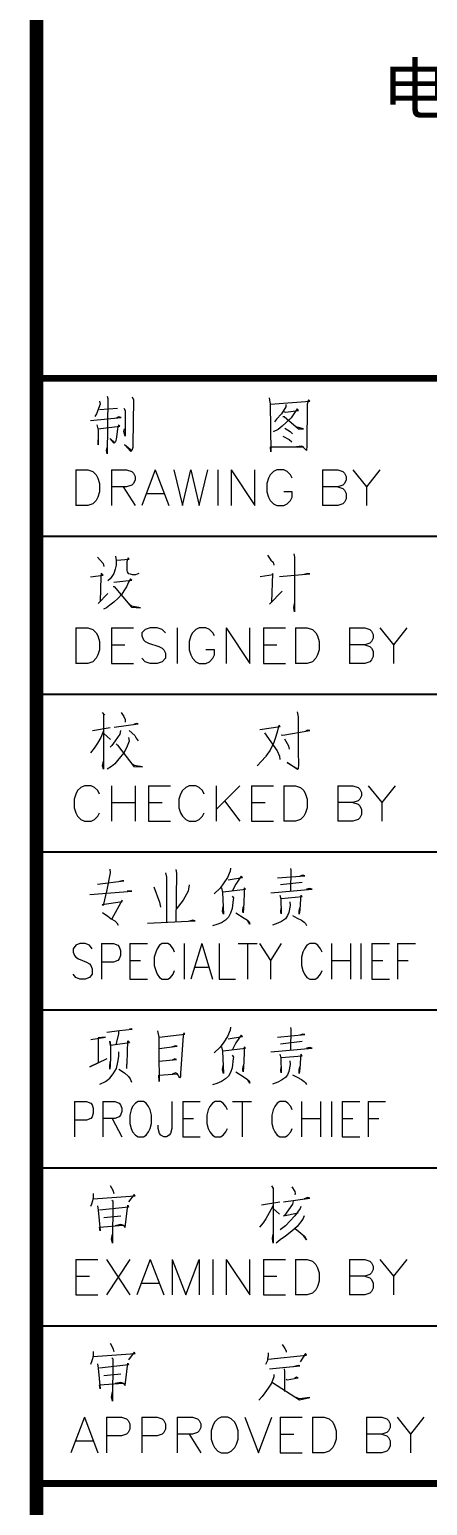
# Model space of a CAD drawing. Extents: x -809667 to 586099, y 3084146 to 3634412.
# Drawn here: x 381469.79 to 381479.84, y 3086047.43 to 3086084.72 of the extents above; entities that cross this region are included whole.
import ezdxf

# ---------------------------------------------------------------- set-up
doc = ezdxf.new("R2010")
doc.units = 0
doc.header["$LTSCALE"] = 0.5
doc.layers.get('0').update_dxf_attribs({"linetype": 'CONTINUOUS'})
doc.layers.add('PUB_TITLE', color=4, linetype='CONTINUOUS')
doc.styles.add('-宋体', font='', dxfattribs={"width": 0.6})
doc.styles.get('-宋体').set_extended_font_data('NSimSun')

# ---------------------------------------------------------------- blocks, each defined once
blk = doc.blocks.new('TQ11')
at = {"layer": 'PUB_TITLE'}
for p, q in [((1252310, -1149991), (1260886, -1149991)), ((1252310, -1151135), (1260886, -1151135)), ((1252310, -1152278), (1260886, -1152278)), ((1252310, -1153422), (1260886, -1153422)), ((1252310, -1154565), (1260886, -1154565)), ((1252310, -1155709), (1260886, -1155709)), ((1252310, -1155709), (1260886, -1155709)), ((1252310, -1156852), (1260886, -1156852))]:
    blk.add_line(p, q, dxfattribs=at)
for points, const_width in [([(1252310, -1083954), (1252310, -1166000)], 100), ([(1252310, -1148848), (1252310, -1166000)], 100), ([(1252310, -1148848), (1260886, -1148848)], 50), ([(1252310, -1156852), (1260886, -1156852)], 50)]:
    blk.add_lwpolyline(points, dxfattribs=dict(at, const_width=const_width))
blk.add_lwpolyline([(1252310, -1166000), (1260886, -1166000), (1260886, -1083954), (1252310, -1083954)], close=True, dxfattribs=at)
blk.add_lwpolyline([(1252310, -1148848), (1252310, -1166000), (1260886, -1166000), (1260886, -1148848)], dxfattribs=at)
at = {"layer": 'PUB_TITLE', "color": 140, "lineweight": 0}
for points in [[(1252823, -1148977), (1252827, -1148993), (1252823, -1149395), (1252817, -1149371), (1252823, -1149348)], [(1253004, -1148983), (1253012, -1149003), (1253008, -1149328), (1253008, -1149348), (1253004, -1149364), (1253002, -1149371), (1252994, -1149379), (1252948, -1149328), (1253002, -1149371)], [(1252768, -1149013), (1252772, -1149034), (1252746, -1149104), (1252732, -1149124)], [(1252768, -1149074), (1252897, -1149064)], [(1252944, -1149064), (1252952, -1149080), (1252952, -1149268), (1252944, -1149233), (1252948, -1149213)], [(1253995, -1148989), (1254003, -1149034), (1254009, -1149381), (1254005, -1149344), (1254245, -1149344), (1254229, -1149340), (1254195, -1149344)], [(1254005, -1149034), (1254290, -1149013), (1254280, -1149003), (1254272, -1149034), (1254270, -1149338), (1254266, -1149371), (1254241, -1149344)], [(1254100, -1149088), (1254114, -1149092), (1254209, -1149080), (1254199, -1149070), (1254155, -1149134), (1254120, -1149169), (1254090, -1149195), (1254060, -1149219), (1254026, -1149235)], [(1254116, -1149038), (1254116, -1149054), (1254086, -1149104), (1254050, -1149144), (1254034, -1149163)], [(1252702, -1149153), (1252924, -1149132), (1252922, -1149132), (1252908, -1149128), (1252891, -1149134)], [(1252748, -1149185), (1252756, -1149223), (1252756, -1149229), (1252758, -1149330), (1252756, -1149310), (1252758, -1149294)], [(1252758, -1149215), (1252914, -1149195), (1252904, -1149185), (1252897, -1149213), (1252893, -1149255), (1252887, -1149288), (1252883, -1149308), (1252873, -1149318), (1252843, -1149284), (1252877, -1149314)], [(1254094, -1149124), (1254104, -1149124), (1254209, -1149213), (1254245, -1149213), (1254209, -1149205), (1254191, -1149199)], [(1254096, -1149268), (1254141, -1149290), (1254161, -1149308)], [(1254110, -1149209), (1254147, -1149233), (1254165, -1149249)], [(1252595, -1149510), (1252595, -1149768)], [(1252595, -1149510), (1252682, -1149510), (1252718, -1149524), (1252742, -1149548), (1252754, -1149572), (1252766, -1149609), (1252766, -1149669), (1252754, -1149708), (1252742, -1149732), (1252718, -1149756), (1252682, -1149768), (1252595, -1149768)], [(1252853, -1149510), (1252853, -1149768)], [(1252853, -1149510), (1252962, -1149510), (1253000, -1149524), (1253012, -1149536), (1253025, -1149560), (1253025, -1149584), (1253012, -1149609), (1253000, -1149621), (1252962, -1149633), (1252853, -1149633)], [(1253170, -1149510), (1253073, -1149768)], [(1253170, -1149510), (1253269, -1149768)], [(1253305, -1149510), (1253368, -1149768), (1253428, -1149510), (1253489, -1149768), (1253551, -1149510)], [(1253624, -1149510), (1253624, -1149768)], [(1253721, -1149510), (1253721, -1149768)], [(1253721, -1149510), (1253892, -1149768), (1253892, -1149510)], [(1254163, -1149572), (1254151, -1149548), (1254126, -1149524), (1254102, -1149510), (1254052, -1149510), (1254028, -1149524), (1254003, -1149548), (1253991, -1149572), (1253979, -1149609), (1253979, -1149669), (1253991, -1149708), (1254003, -1149732), (1254028, -1149756), (1254052, -1149768), (1254102, -1149768), (1254126, -1149756), (1254151, -1149732), (1254163, -1149708), (1254163, -1149669), (1254102, -1149669)], [(1254383, -1149510), (1254383, -1149768)], [(1254383, -1149510), (1254494, -1149510), (1254530, -1149524), (1254542, -1149536), (1254554, -1149560), (1254554, -1149584), (1254542, -1149609), (1254530, -1149621), (1254494, -1149633), (1254383, -1149633)], [(1254603, -1149510), (1254702, -1149633), (1254702, -1149768)], [(1254798, -1149510), (1254702, -1149633)], [(1252938, -1149633), (1253025, -1149768)], [(1253109, -1149681), (1253232, -1149681)], [(1254494, -1149633), (1254530, -1149645), (1254542, -1149657), (1254554, -1149681), (1254554, -1149720), (1254542, -1149744), (1254530, -1149756), (1254494, -1149768), (1254383, -1149768)], [(1252752, -1150143), (1252793, -1150190), (1252799, -1150210)], [(1252883, -1150137), (1252887, -1150168), (1252887, -1150200), (1252881, -1150230), (1252871, -1150262), (1252857, -1150283), (1252843, -1150299), (1252827, -1150315)], [(1252891, -1150164), (1252982, -1150158), (1252974, -1150147), (1252964, -1150174), (1252964, -1150198), (1252964, -1150218), (1252964, -1150240), (1252968, -1150250), (1252974, -1150262), (1252988, -1150264), (1253004, -1150269), (1253029, -1150269), (1253043, -1150264), (1253053, -1150258)], [(1253983, -1150129), (1254009, -1150164), (1254024, -1150180), (1254030, -1150200)], [(1254175, -1150119), (1254179, -1150143), (1254179, -1150539), (1254175, -1150511), (1254179, -1150478)], [(1252702, -1150285), (1252793, -1150273), (1252778, -1150258), (1252776, -1150285), (1252772, -1150464), (1252756, -1150478), (1252827, -1150406)], [(1253931, -1150283), (1254026, -1150269), (1254019, -1150262), (1254013, -1150470), (1253999, -1150484), (1254090, -1150390)], [(1254070, -1150283), (1254290, -1150264), (1254276, -1150262), (1254250, -1150269)], [(1252871, -1150325), (1253002, -1150309), (1252992, -1150299), (1252978, -1150325), (1252962, -1150359), (1252944, -1150386), (1252928, -1150410), (1252902, -1150440), (1252871, -1150468), (1252841, -1150490), (1252817, -1150509), (1252797, -1150519)], [(1252867, -1150355), (1252873, -1150355), (1252998, -1150505), (1253063, -1150509), (1252998, -1150499), (1252982, -1150484)], [(1252595, -1150654), (1252595, -1150912)], [(1252595, -1150654), (1252682, -1150654), (1252718, -1150666), (1252742, -1150690), (1252754, -1150714), (1252766, -1150753), (1252766, -1150813), (1252754, -1150850), (1252742, -1150874), (1252718, -1150900), (1252682, -1150912), (1252595, -1150912)], [(1252853, -1150654), (1252853, -1150912)], [(1252853, -1150654), (1253012, -1150654)], [(1253245, -1150690), (1253220, -1150666), (1253184, -1150654), (1253134, -1150654), (1253097, -1150666), (1253073, -1150690), (1253073, -1150714), (1253085, -1150741), (1253097, -1150753), (1253121, -1150765), (1253196, -1150789), (1253220, -1150801), (1253232, -1150813), (1253245, -1150838), (1253245, -1150874), (1253220, -1150900), (1253184, -1150912), (1253134, -1150912), (1253097, -1150900), (1253073, -1150874)], [(1253329, -1150654), (1253329, -1150912)], [(1253600, -1150714), (1253588, -1150690), (1253563, -1150666), (1253537, -1150654), (1253489, -1150654), (1253465, -1150666), (1253440, -1150690), (1253428, -1150714), (1253416, -1150753), (1253416, -1150813), (1253428, -1150850), (1253440, -1150874), (1253465, -1150900), (1253489, -1150912), (1253537, -1150912), (1253563, -1150900), (1253588, -1150874), (1253600, -1150850), (1253600, -1150813), (1253537, -1150813)], [(1253684, -1150654), (1253684, -1150912)], [(1253684, -1150654), (1253856, -1150912), (1253856, -1150654)], [(1253955, -1150654), (1253955, -1150912)], [(1253955, -1150654), (1254114, -1150654)], [(1254187, -1150654), (1254187, -1150912)], [(1254187, -1150654), (1254272, -1150654), (1254310, -1150666), (1254334, -1150690), (1254346, -1150714), (1254358, -1150753), (1254358, -1150813), (1254346, -1150850), (1254334, -1150874), (1254310, -1150900), (1254272, -1150912), (1254187, -1150912)], [(1254578, -1150654), (1254578, -1150912)], [(1254578, -1150654), (1254689, -1150654), (1254726, -1150666), (1254738, -1150678), (1254750, -1150702), (1254750, -1150729), (1254738, -1150753), (1254726, -1150765), (1254689, -1150777), (1254578, -1150777)], [(1254798, -1150654), (1254897, -1150777), (1254897, -1150912)], [(1254994, -1150654), (1254897, -1150777)], [(1252853, -1150777), (1252950, -1150777)], [(1253955, -1150777), (1254052, -1150777)], [(1254689, -1150777), (1254726, -1150789), (1254738, -1150801), (1254750, -1150825), (1254750, -1150862), (1254738, -1150886), (1254726, -1150900), (1254689, -1150912), (1254578, -1150912)], [(1252853, -1150912), (1253012, -1150912)], [(1253955, -1150912), (1254114, -1150912)], [(1252786, -1151267), (1252803, -1151288), (1252797, -1151280), (1252797, -1151679), (1252788, -1151655), (1252797, -1151621)], [(1252924, -1151267), (1252944, -1151298), (1252952, -1151318), (1252952, -1151338)], [(1254199, -1151263), (1254205, -1151300), (1254205, -1151550), (1254205, -1151556), (1254209, -1151641), (1254205, -1151675), (1254201, -1151681), (1254126, -1151629), (1254201, -1151675)], [(1252797, -1151401), (1252776, -1151449), (1252752, -1151489), (1252728, -1151526), (1252702, -1151560)], [(1252843, -1151378), (1252716, -1151401)], [(1252799, -1151419), (1252847, -1151463)], [(1252918, -1151399), (1252914, -1151425), (1252881, -1151473), (1252857, -1151506), (1252843, -1151520)], [(1252873, -1151374), (1253047, -1151350), (1253033, -1151348), (1253015, -1151354)], [(1252982, -1151399), (1253023, -1151435), (1253033, -1151453), (1253047, -1151473)], [(1253929, -1151391), (1254076, -1151370), (1254066, -1151360), (1254056, -1151401), (1254044, -1151443), (1254030, -1151485), (1254003, -1151540), (1253973, -1151584), (1253969, -1151590), (1253941, -1151621), (1253908, -1151655)], [(1253963, -1151415), (1254054, -1151546), (1254070, -1151584), (1254074, -1151608)], [(1254084, -1151429), (1254094, -1151433), (1254290, -1151399), (1254276, -1151395), (1254262, -1151401)], [(1252978, -1151449), (1252982, -1151475), (1252962, -1151524), (1252942, -1151560), (1252918, -1151590), (1252897, -1151615), (1252877, -1151639), (1252853, -1151659), (1252823, -1151679)], [(1252887, -1151495), (1252897, -1151504), (1253015, -1151659), (1253079, -1151661), (1253019, -1151651), (1253002, -1151639)], [(1254106, -1151459), (1254137, -1151510), (1254141, -1151534)], [(1252766, -1151859), (1252754, -1151834), (1252730, -1151810), (1252706, -1151798), (1252657, -1151798), (1252631, -1151810), (1252607, -1151834), (1252595, -1151859), (1252583, -1151895), (1252583, -1151958), (1252595, -1151994), (1252607, -1152018), (1252631, -1152042), (1252657, -1152054), (1252706, -1152054), (1252730, -1152042), (1252754, -1152018), (1252766, -1151994)], [(1252853, -1151798), (1252853, -1152054)], [(1253025, -1151798), (1253025, -1152054)], [(1253121, -1151798), (1253121, -1152054)], [(1253121, -1151798), (1253281, -1151798)], [(1253525, -1151859), (1253513, -1151834), (1253489, -1151810), (1253465, -1151798), (1253416, -1151798), (1253392, -1151810), (1253368, -1151834), (1253354, -1151859), (1253341, -1151895), (1253341, -1151958), (1253354, -1151994), (1253368, -1152018), (1253392, -1152042), (1253416, -1152054), (1253465, -1152054), (1253489, -1152042), (1253513, -1152018), (1253525, -1151994)], [(1253612, -1151798), (1253612, -1152054)], [(1253783, -1151798), (1253612, -1151970)], [(1253868, -1151798), (1253868, -1152054)], [(1253868, -1151798), (1254028, -1151798)], [(1254102, -1151798), (1254102, -1152054)], [(1254102, -1151798), (1254187, -1151798), (1254223, -1151810), (1254247, -1151834), (1254260, -1151859), (1254272, -1151895), (1254272, -1151958), (1254260, -1151994), (1254247, -1152018), (1254223, -1152042), (1254187, -1152054), (1254102, -1152054)], [(1254494, -1151798), (1254494, -1152054)], [(1254494, -1151798), (1254603, -1151798), (1254641, -1151810), (1254653, -1151822), (1254665, -1151847), (1254665, -1151871), (1254653, -1151895), (1254641, -1151907), (1254603, -1151919), (1254494, -1151919)], [(1254714, -1151798), (1254811, -1151919), (1254811, -1152054)], [(1254909, -1151798), (1254811, -1151919)], [(1252853, -1151919), (1253025, -1151919)], [(1253121, -1151919), (1253220, -1151919)], [(1253672, -1151907), (1253783, -1152054)], [(1253868, -1151919), (1253967, -1151919)], [(1254603, -1151919), (1254641, -1151931), (1254653, -1151945), (1254665, -1151970), (1254665, -1152006), (1254653, -1152030), (1254641, -1152042), (1254603, -1152054), (1254494, -1152054)], [(1253121, -1152054), (1253281, -1152054)], [(1253868, -1152054), (1254028, -1152054)], [(1252841, -1152402), (1252845, -1152430), (1252819, -1152553), (1252793, -1152666), (1252786, -1152658), (1252932, -1152636), (1252930, -1152626), (1252857, -1152761)], [(1253717, -1152395), (1253713, -1152416), (1253693, -1152462), (1253668, -1152502), (1253640, -1152541), (1253598, -1152581)], [(1254151, -1152397), (1254153, -1152410), (1254151, -1152557)], [(1252752, -1152510), (1252944, -1152486), (1252932, -1152486), (1252912, -1152492)], [(1253245, -1152430), (1253251, -1152460), (1253251, -1152787)], [(1253319, -1152406), (1253325, -1152432), (1253319, -1152783)], [(1253699, -1152480), (1253802, -1152462), (1253793, -1152452), (1253755, -1152510), (1253731, -1152557)], [(1254056, -1152466), (1254254, -1152450), (1254241, -1152446), (1254217, -1152452)], [(1254235, -1152500), (1254078, -1152517)], [(1252698, -1152585), (1253002, -1152563), (1252986, -1152561), (1252968, -1152563)], [(1253160, -1152531), (1253202, -1152642), (1253208, -1152678)], [(1253416, -1152517), (1253410, -1152561), (1253372, -1152626), (1253323, -1152692)], [(1253729, -1152597), (1253737, -1152611), (1253735, -1152621), (1253729, -1152688), (1253717, -1152722), (1253701, -1152749), (1253680, -1152771), (1253650, -1152791), (1253616, -1152803), (1253586, -1152813)], [(1253650, -1152537), (1253658, -1152571), (1253664, -1152728), (1253658, -1152706), (1253662, -1152672)], [(1253662, -1152567), (1253824, -1152547), (1253814, -1152537), (1253814, -1152573), (1253812, -1152646), (1253808, -1152718), (1253806, -1152706), (1253808, -1152676)], [(1254009, -1152573), (1254308, -1152547), (1254290, -1152543), (1254266, -1152547)], [(1254074, -1152591), (1254080, -1152617), (1254084, -1152726), (1254080, -1152708), (1254084, -1152686)], [(1254084, -1152615), (1254235, -1152601), (1254225, -1152591), (1254223, -1152617), (1254219, -1152696), (1254213, -1152728), (1254213, -1152706), (1254219, -1152682)], [(1252788, -1152716), (1252827, -1152743), (1252851, -1152761), (1252877, -1152777), (1252893, -1152791), (1252902, -1152807)], [(1253755, -1152718), (1253814, -1152757), (1253838, -1152773), (1253850, -1152783), (1253856, -1152801), (1253842, -1152777)], [(1254145, -1152638), (1254147, -1152666), (1254139, -1152716), (1254128, -1152739), (1254114, -1152761), (1254086, -1152781), (1254058, -1152793), (1254019, -1152807)], [(1253115, -1152793), (1253460, -1152777), (1253444, -1152773), (1253410, -1152781)], [(1254165, -1152739), (1254199, -1152757), (1254229, -1152773), (1254250, -1152787), (1254260, -1152797), (1254266, -1152811)], [(1252714, -1152979), (1252694, -1152952), (1252663, -1152940), (1252625, -1152940), (1252595, -1152952), (1252577, -1152979), (1252577, -1153003), (1252585, -1153027), (1252595, -1153039), (1252615, -1153051), (1252673, -1153076), (1252694, -1153088), (1252704, -1153100), (1252714, -1153124), (1252714, -1153162), (1252694, -1153187), (1252663, -1153199), (1252625, -1153199), (1252595, -1153187), (1252577, -1153162)], [(1252782, -1152940), (1252782, -1153199)], [(1252782, -1152940), (1252869, -1152940), (1252899, -1152952), (1252910, -1152965), (1252918, -1152991), (1252918, -1153027), (1252910, -1153051), (1252899, -1153063), (1252869, -1153076), (1252782, -1153076)], [(1252986, -1152940), (1252986, -1153199)], [(1252986, -1152940), (1253115, -1152940)], [(1253311, -1153003), (1253301, -1152979), (1253281, -1152952), (1253261, -1152940), (1253222, -1152940), (1253202, -1152952), (1253184, -1152979), (1253174, -1153003), (1253164, -1153039), (1253164, -1153100), (1253174, -1153136), (1253184, -1153162), (1253202, -1153187), (1253222, -1153199), (1253261, -1153199), (1253281, -1153187), (1253301, -1153162), (1253311, -1153136)], [(1253380, -1152940), (1253380, -1153199)], [(1253507, -1152940), (1253428, -1153199)], [(1253507, -1152940), (1253586, -1153199)], [(1253634, -1152940), (1253634, -1153199), (1253751, -1153199)], [(1253771, -1152940), (1253908, -1152940)], [(1253840, -1152940), (1253840, -1153199)], [(1253927, -1152940), (1254005, -1153063), (1254005, -1153199)], [(1254084, -1152940), (1254005, -1153063)], [(1254379, -1153003), (1254369, -1152979), (1254348, -1152952), (1254328, -1152940), (1254290, -1152940), (1254270, -1152952), (1254252, -1152979), (1254241, -1153003), (1254231, -1153039), (1254231, -1153100), (1254241, -1153136), (1254252, -1153162), (1254270, -1153187), (1254290, -1153199), (1254328, -1153199), (1254348, -1153187), (1254369, -1153162), (1254379, -1153136)], [(1254447, -1152940), (1254447, -1153199)], [(1254585, -1152940), (1254585, -1153199)], [(1254661, -1152940), (1254661, -1153199)], [(1254740, -1152940), (1254740, -1153199)], [(1254740, -1152940), (1254867, -1152940)], [(1254926, -1152940), (1254926, -1153199)], [(1254926, -1152940), (1255055, -1152940)], [(1252986, -1153063), (1253065, -1153063)], [(1253456, -1153112), (1253555, -1153112)], [(1254447, -1153063), (1254585, -1153063)], [(1254740, -1153063), (1254819, -1153063)], [(1254926, -1153063), (1255004, -1153063)], [(1252986, -1153199), (1253115, -1153199)], [(1254740, -1153199), (1254867, -1153199)], [(1252819, -1153584), (1252912, -1153570), (1253004, -1153560), (1252998, -1153558), (1252984, -1153560)], [(1252887, -1153671), (1252908, -1153598), (1252908, -1153574)], [(1253186, -1153574), (1253196, -1153618), (1253196, -1153784), (1253198, -1153895), (1253198, -1153939), (1253196, -1153895), (1253331, -1153885), (1253317, -1153877), (1253293, -1153887)], [(1253717, -1153546), (1253713, -1153568), (1253693, -1153614), (1253668, -1153655), (1253640, -1153691), (1253598, -1153733)], [(1254151, -1153550), (1254153, -1153560), (1254151, -1153709)], [(1252704, -1153635), (1252811, -1153618), (1252758, -1153624), (1252756, -1153806), (1252698, -1153834), (1252823, -1153774)], [(1252966, -1153846), (1252966, -1153816), (1252968, -1153810), (1252972, -1153645), (1252984, -1153659), (1252847, -1153679), (1252841, -1153649), (1252847, -1153675), (1252847, -1153764), (1252845, -1153826), (1252841, -1153850), (1252841, -1153834), (1252845, -1153796)], [(1253198, -1153618), (1253386, -1153598), (1253378, -1153588), (1253374, -1153608), (1253354, -1153881), (1253354, -1153905), (1253349, -1153915), (1253329, -1153881)], [(1253198, -1153701), (1253329, -1153685), (1253317, -1153681), (1253289, -1153691)], [(1253699, -1153630), (1253802, -1153614), (1253793, -1153604), (1253755, -1153661), (1253731, -1153709)], [(1254056, -1153618), (1254254, -1153600), (1254241, -1153598), (1254217, -1153604)], [(1254235, -1153651), (1254078, -1153669)], [(1252770, -1153959), (1252811, -1153939), (1252841, -1153915), (1252865, -1153885), (1252889, -1153846), (1252899, -1153800), (1252906, -1153760), (1252906, -1153725)], [(1253198, -1153794), (1253325, -1153780), (1253313, -1153776), (1253293, -1153786)], [(1253729, -1153750), (1253737, -1153764), (1253735, -1153774), (1253729, -1153840), (1253717, -1153875), (1253701, -1153901), (1253680, -1153921), (1253650, -1153941), (1253616, -1153955), (1253586, -1153965)], [(1253650, -1153689), (1253658, -1153721), (1253664, -1153881), (1253658, -1153856), (1253662, -1153824)], [(1253662, -1153719), (1253824, -1153699), (1253814, -1153689), (1253814, -1153725), (1253812, -1153796), (1253808, -1153871), (1253806, -1153856), (1253808, -1153826)], [(1254009, -1153725), (1254308, -1153699), (1254290, -1153695), (1254266, -1153699)], [(1254145, -1153790), (1254147, -1153816), (1254139, -1153867), (1254128, -1153891), (1254114, -1153911), (1254086, -1153931), (1254058, -1153945), (1254019, -1153959)], [(1254074, -1153743), (1254080, -1153770), (1254084, -1153877), (1254080, -1153861), (1254084, -1153836)], [(1254084, -1153766), (1254235, -1153754), (1254225, -1153743), (1254223, -1153770), (1254219, -1153846), (1254213, -1153881), (1254213, -1153856), (1254219, -1153834)], [(1252908, -1153850), (1252948, -1153877), (1252978, -1153905), (1252990, -1153921), (1252998, -1153945)], [(1253755, -1153871), (1253814, -1153909), (1253838, -1153925), (1253850, -1153935), (1253856, -1153951), (1253842, -1153929)], [(1254165, -1153891), (1254199, -1153909), (1254229, -1153925), (1254250, -1153939), (1254260, -1153949), (1254266, -1153961)], [(1252585, -1154085), (1252585, -1154341)], [(1252585, -1154085), (1252673, -1154085), (1252704, -1154097), (1252714, -1154109), (1252722, -1154133), (1252722, -1154169), (1252714, -1154196), (1252704, -1154208), (1252673, -1154220), (1252585, -1154220)], [(1252791, -1154085), (1252791, -1154341)], [(1252791, -1154085), (1252879, -1154085), (1252910, -1154097), (1252918, -1154109), (1252928, -1154133), (1252928, -1154157), (1252918, -1154183), (1252910, -1154196), (1252879, -1154208), (1252791, -1154208)], [(1253291, -1154085), (1253291, -1154280), (1253281, -1154317), (1253271, -1154329), (1253251, -1154341), (1253232, -1154341), (1253212, -1154329), (1253202, -1154317), (1253192, -1154280), (1253192, -1154256)], [(1253370, -1154085), (1253370, -1154341)], [(1253370, -1154085), (1253497, -1154085)], [(1253693, -1154145), (1253682, -1154121), (1253662, -1154097), (1253644, -1154085), (1253604, -1154085), (1253586, -1154097), (1253565, -1154121), (1253555, -1154145), (1253545, -1154183), (1253545, -1154244), (1253555, -1154280), (1253565, -1154304), (1253586, -1154329), (1253604, -1154341), (1253644, -1154341), (1253662, -1154329), (1253682, -1154304), (1253693, -1154280)], [(1253731, -1154085), (1253868, -1154085)], [(1253800, -1154085), (1253800, -1154341)], [(1254163, -1154145), (1254153, -1154121), (1254132, -1154097), (1254114, -1154085), (1254074, -1154085), (1254054, -1154097), (1254036, -1154121), (1254026, -1154145), (1254015, -1154183), (1254015, -1154244), (1254026, -1154280), (1254036, -1154304), (1254054, -1154329), (1254074, -1154341), (1254114, -1154341), (1254132, -1154329), (1254153, -1154304), (1254163, -1154280)], [(1254231, -1154085), (1254231, -1154341)], [(1254369, -1154085), (1254369, -1154341)], [(1254447, -1154085), (1254447, -1154341)], [(1254524, -1154085), (1254524, -1154341)], [(1254524, -1154085), (1254653, -1154085)], [(1254712, -1154085), (1254712, -1154341)], [(1254712, -1154085), (1254839, -1154085)], [(1252859, -1154208), (1252928, -1154341)], [(1253370, -1154208), (1253448, -1154208)], [(1254231, -1154208), (1254369, -1154208)], [(1254524, -1154208), (1254603, -1154208)], [(1254712, -1154208), (1254790, -1154208)], [(1253370, -1154341), (1253497, -1154341)], [(1254524, -1154341), (1254653, -1154341)], [(1252722, -1154750), (1252722, -1154781), (1252716, -1154805), (1252708, -1154829), (1252702, -1154845)], [(1252843, -1154694), (1252863, -1154726), (1252871, -1154750)], [(1254013, -1154696), (1254026, -1154714), (1254024, -1154710), (1254024, -1155110), (1254019, -1155077), (1254024, -1155045)], [(1254159, -1154704), (1254181, -1154736), (1254185, -1154750), (1254181, -1154761)], [(1252722, -1154789), (1253025, -1154769), (1253019, -1154759), (1252978, -1154811)], [(1252752, -1154841), (1252758, -1154872), (1252772, -1155021), (1252768, -1154995), (1252938, -1154981), (1252918, -1154976), (1252881, -1154985)], [(1252938, -1154981), (1252952, -1154997), (1252972, -1154835), (1252978, -1154849), (1252766, -1154872)], [(1252857, -1154799), (1252863, -1154805), (1252861, -1155112), (1252853, -1155081), (1252861, -1155045)], [(1254026, -1154839), (1253995, -1154892), (1253973, -1154934), (1253953, -1154964), (1253925, -1154995)], [(1254074, -1154815), (1253941, -1154835)], [(1254026, -1154861), (1254070, -1154902)], [(1254225, -1154845), (1254221, -1154861), (1254181, -1154912), (1254179, -1154916), (1254147, -1154950), (1254114, -1154985), (1254076, -1155015)], [(1254100, -1154811), (1254290, -1154785), (1254276, -1154781), (1254250, -1154791)], [(1254169, -1154809), (1254165, -1154829), (1254106, -1154910), (1254100, -1154912), (1254205, -1154890)], [(1252799, -1154926), (1252922, -1154912)], [(1254250, -1154912), (1254239, -1154936), (1254199, -1154991), (1254159, -1155025), (1254114, -1155061), (1254076, -1155087), (1254046, -1155110)], [(1254185, -1155005), (1254252, -1155061), (1254266, -1155087), (1254245, -1155055)], [(1252595, -1155229), (1252595, -1155485)], [(1252595, -1155229), (1252754, -1155229)], [(1252817, -1155229), (1252986, -1155485)], [(1252986, -1155229), (1252817, -1155485)], [(1253134, -1155229), (1253037, -1155485)], [(1253134, -1155229), (1253232, -1155485)], [(1253293, -1155229), (1253293, -1155485)], [(1253293, -1155229), (1253392, -1155485), (1253489, -1155229), (1253489, -1155485)], [(1253588, -1155229), (1253588, -1155485)], [(1253684, -1155229), (1253684, -1155485)], [(1253684, -1155229), (1253856, -1155485), (1253856, -1155229)], [(1253955, -1155229), (1253955, -1155485)], [(1253955, -1155229), (1254114, -1155229)], [(1254187, -1155229), (1254187, -1155485)], [(1254187, -1155229), (1254272, -1155229), (1254310, -1155241), (1254334, -1155265), (1254346, -1155289), (1254358, -1155326), (1254358, -1155386), (1254346, -1155424), (1254334, -1155449), (1254310, -1155473), (1254272, -1155485), (1254187, -1155485)], [(1254578, -1155229), (1254578, -1155485)], [(1254578, -1155229), (1254689, -1155229), (1254726, -1155241), (1254738, -1155253), (1254750, -1155277), (1254750, -1155301), (1254738, -1155326), (1254726, -1155338), (1254689, -1155350), (1254578, -1155350)], [(1254798, -1155229), (1254897, -1155350), (1254897, -1155485)], [(1254994, -1155229), (1254897, -1155350)], [(1252595, -1155350), (1252694, -1155350)], [(1253955, -1155350), (1254052, -1155350)], [(1254689, -1155350), (1254726, -1155362), (1254738, -1155374), (1254750, -1155400), (1254750, -1155437), (1254738, -1155461), (1254726, -1155473), (1254689, -1155485), (1254578, -1155485)], [(1252595, -1155485), (1252754, -1155485)], [(1253073, -1155400), (1253196, -1155400)], [(1253955, -1155485), (1254114, -1155485)], [(1252722, -1155895), (1252722, -1155925), (1252716, -1155949), (1252708, -1155971), (1252702, -1155990)], [(1252722, -1155931), (1253025, -1155911), (1253019, -1155901), (1252978, -1155955)], [(1252843, -1155836), (1252863, -1155870), (1252871, -1155895)], [(1253989, -1155905), (1253989, -1155929), (1253985, -1155945), (1253983, -1155961), (1253975, -1155979), (1253969, -1155990)], [(1253989, -1155951), (1254266, -1155921), (1254260, -1155911), (1254221, -1155971)], [(1254090, -1155844), (1254110, -1155874), (1254120, -1155891), (1254120, -1155901)], [(1252752, -1155985), (1252758, -1156016), (1252772, -1156165), (1252768, -1156137), (1252938, -1156125), (1252918, -1156121), (1252881, -1156127)], [(1252938, -1156125), (1252952, -1156141), (1252972, -1155979), (1252978, -1155992), (1252766, -1156016)], [(1252857, -1155941), (1252863, -1155949), (1252861, -1156256), (1252853, -1156226), (1252861, -1156187)], [(1253999, -1156020), (1254219, -1156000), (1254205, -1155996), (1254171, -1156006)], [(1254104, -1156022), (1254106, -1156040), (1254106, -1156185)], [(1252799, -1156070), (1252922, -1156056)], [(1254030, -1156062), (1254030, -1156080), (1254013, -1156125), (1253989, -1156161), (1253965, -1156195), (1253945, -1156222), (1253921, -1156248)], [(1254015, -1156125), (1254019, -1156121), (1254215, -1156246), (1254290, -1156228), (1254215, -1156238), (1254191, -1156228)], [(1254120, -1156096), (1254126, -1156100), (1254205, -1156086), (1254195, -1156082), (1254179, -1156090)], [(1252657, -1156371), (1252558, -1156629)], [(1252657, -1156371), (1252754, -1156629)], [(1252817, -1156371), (1252817, -1156629)], [(1252817, -1156371), (1252926, -1156371), (1252962, -1156383), (1252974, -1156395), (1252986, -1156419), (1252986, -1156458), (1252974, -1156482), (1252962, -1156494), (1252926, -1156506), (1252817, -1156506)], [(1253073, -1156371), (1253073, -1156629)], [(1253073, -1156371), (1253184, -1156371), (1253220, -1156383), (1253232, -1156395), (1253245, -1156419), (1253245, -1156458), (1253232, -1156482), (1253220, -1156494), (1253184, -1156506), (1253073, -1156506)], [(1253329, -1156371), (1253329, -1156629)], [(1253329, -1156371), (1253440, -1156371), (1253477, -1156383), (1253489, -1156395), (1253501, -1156419), (1253501, -1156446), (1253489, -1156470), (1253477, -1156482), (1253440, -1156494), (1253329, -1156494)], [(1253820, -1156371), (1253919, -1156629), (1254015, -1156371)], [(1254076, -1156371), (1254076, -1156629)], [(1254076, -1156371), (1254235, -1156371)], [(1254310, -1156371), (1254310, -1156629)], [(1254310, -1156371), (1254395, -1156371), (1254431, -1156383), (1254457, -1156407), (1254469, -1156433), (1254482, -1156470), (1254482, -1156530), (1254469, -1156567), (1254457, -1156591), (1254431, -1156617), (1254395, -1156629), (1254310, -1156629)], [(1254702, -1156371), (1254702, -1156629)], [(1254702, -1156371), (1254811, -1156371), (1254849, -1156383), (1254861, -1156395), (1254873, -1156419), (1254873, -1156446), (1254861, -1156470), (1254849, -1156482), (1254811, -1156494), (1254702, -1156494)], [(1254922, -1156371), (1255020, -1156494), (1255020, -1156629)], [(1255117, -1156371), (1255020, -1156494)], [(1252595, -1156542), (1252718, -1156542)], [(1253416, -1156494), (1253501, -1156629)], [(1254076, -1156494), (1254175, -1156494)], [(1254811, -1156494), (1254849, -1156506), (1254861, -1156518), (1254873, -1156542), (1254873, -1156579), (1254861, -1156605), (1254849, -1156617), (1254811, -1156629), (1254702, -1156629)], [(1254076, -1156629), (1254235, -1156629)]]:
    blk.add_lwpolyline(points, dxfattribs=at)
for points in [[(1253047, -1154085), (1253027, -1154097), (1253006, -1154121), (1252996, -1154145), (1252986, -1154183), (1252986, -1154244), (1252996, -1154280), (1253006, -1154304), (1253027, -1154329), (1253047, -1154341), (1253085, -1154341), (1253105, -1154329), (1253123, -1154304), (1253134, -1154280), (1253144, -1154244), (1253144, -1154183), (1253134, -1154145), (1253123, -1154121), (1253105, -1154097), (1253085, -1154085), (1253047, -1154085)], [(1253648, -1156371), (1253624, -1156383), (1253600, -1156407), (1253588, -1156433), (1253576, -1156470), (1253576, -1156530), (1253588, -1156567), (1253600, -1156591), (1253624, -1156617), (1253648, -1156629), (1253697, -1156629), (1253721, -1156617), (1253747, -1156591), (1253759, -1156567), (1253771, -1156530), (1253771, -1156470), (1253759, -1156433), (1253747, -1156407), (1253721, -1156383), (1253697, -1156371), (1253648, -1156371)]]:
    blk.add_lwpolyline(points, close=True, dxfattribs=at)

msp = doc.modelspace()

# ---------------------------------------------------------------- block references
at = {"xscale": 0.003488000000000001, "yscale": 0.003488000000000001, "zscale": 0.003488000000000001}
msp.add_blockref('TQ11', (377101.906, 3090083.087), dxfattribs=at)

# ---------------------------------------------------------------- texts
at = {"layer": 'PUB_TITLE', "color": 7, "style": '-宋体', "width": 1.000002}
msp.add_text('电气总平面图', height=1.25, dxfattribs=at).set_placement((381478.692, 3086082.593))

doc.saveas('drawing.dxf')
